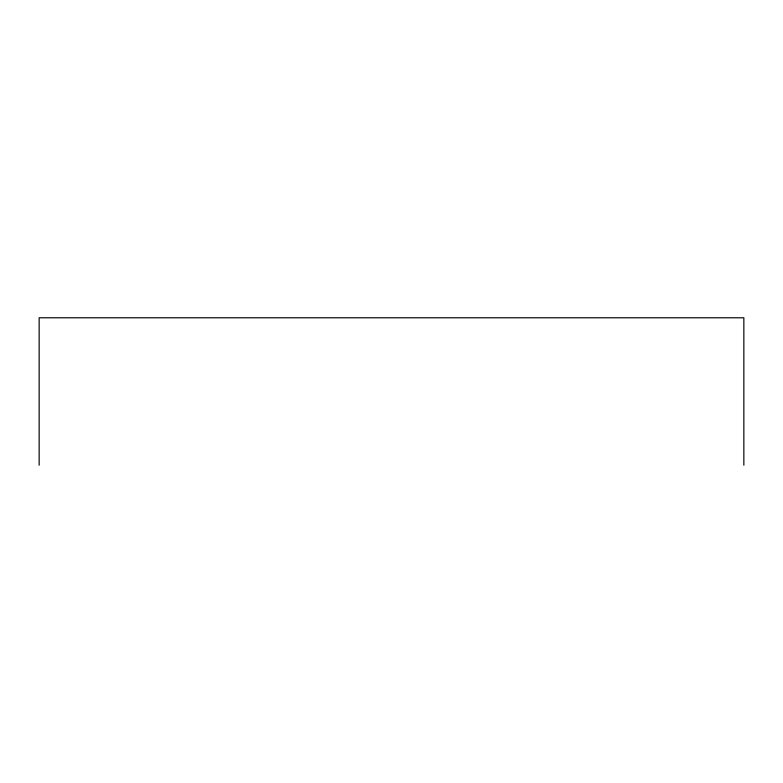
<?xml version="1.0" encoding="UTF-8"?>
<svg xmlns="http://www.w3.org/2000/svg" width="783" height="783" viewBox="0 0 783 783"><rect width="100%" height="100%" fill="white"/><g stroke="black" fill="none" stroke-linecap="round" stroke-linejoin="round"><path stroke-width="1.17" d="M743.85 465.219L743.85 317.781L39.15 317.781L39.15 465.219"/></g></svg>
